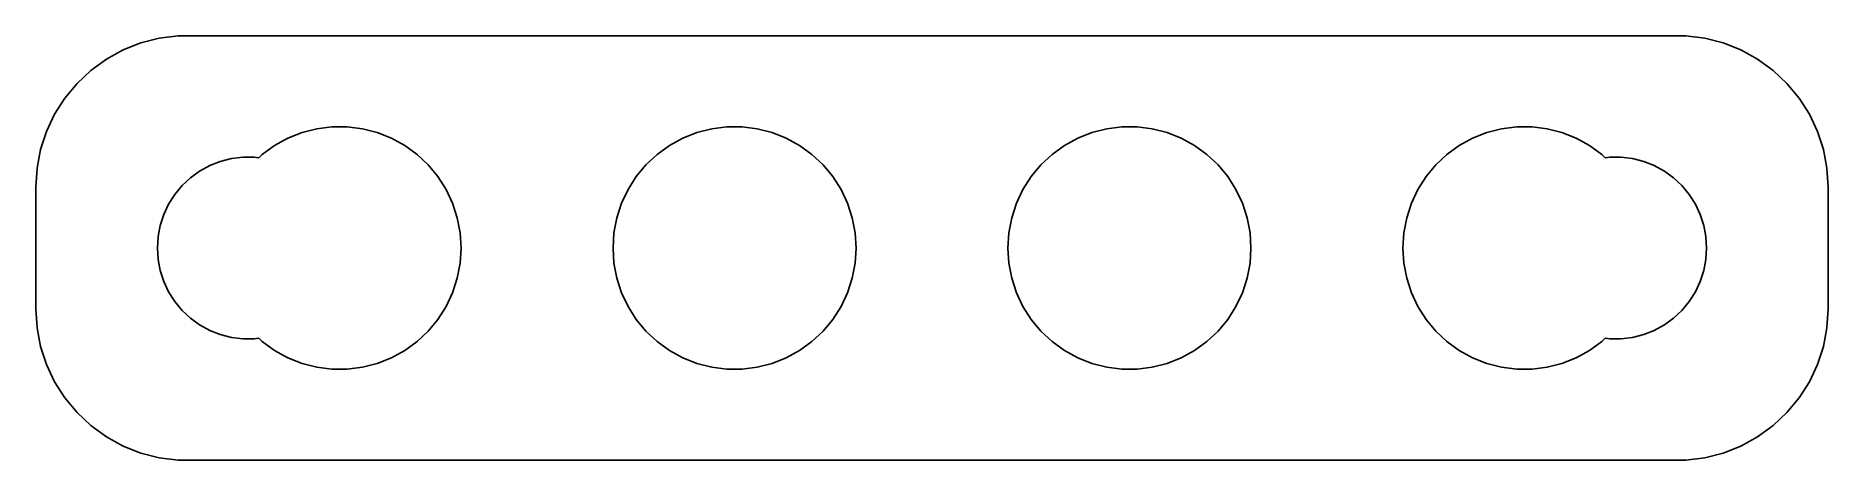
# Model space of a CAD drawing. Header units: metres. Extents: x -29.5 to 29.5, y 17 to 31.
import ezdxf

# ---------------------------------------------------------------- set-up
doc = ezdxf.new("R2010")
doc.units = ezdxf.units.M

msp = doc.modelspace()

# ---------------------------------------------------------------- linework, layer by layer
for p, q in [((-26.0451, 30.7553), (-26.6289, 30.5241)), ((-25.4369, 30.9114), (-26.0451, 30.7553)), ((-24.8139, 30.9901), (-25.4369, 30.9114)), ((24.8139, 30.9901), (-24.8139, 30.9901)), ((25.4369, 30.9114), (24.8139, 30.9901)), ((26.0451, 30.7553), (25.4369, 30.9114)), ((26.6289, 30.5241), (26.0451, 30.7553)), ((-27.1791, 30.2216), (-27.6871, 29.8526)), ((-26.6289, 30.5241), (-27.1791, 30.2216)), ((27.1791, 30.2216), (26.6289, 30.5241)), ((27.6871, 29.8526), (27.1791, 30.2216)), ((-27.6871, 29.8526), (-28.1448, 29.4227)), ((28.1448, 29.4227), (27.6871, 29.8526)), ((-28.5451, 28.9389), (-28.8815, 28.4088)), ((-28.1448, 29.4227), (-28.5451, 28.9389)), ((28.5451, 28.9389), (28.1448, 29.4227)), ((28.8815, 28.4088), (28.5451, 28.9389)), ((-28.8815, 28.4088), (-29.1489, 27.8406)), ((29.1489, 27.8406), (28.8815, 28.4088)), ((-29.1489, 27.8406), (-29.3429, 27.2434)), ((-21.2031, 27.6193), (-20.7361, 27.8042)), ((-20.7361, 27.8042), (-20.2495, 27.9291)), ((-20.2495, 27.9291), (-19.7512, 27.9921)), ((-19.7512, 27.9921), (-19.2488, 27.9921)), ((-19.2488, 27.9921), (-18.7505, 27.9291)), ((-18.7505, 27.9291), (-18.2639, 27.8042)), ((-18.2639, 27.8042), (-17.7969, 27.6193)), ((-8.20311, 27.6193), (-7.73605, 27.8042)), ((-7.73605, 27.8042), (-7.24951, 27.9291)), ((-7.24951, 27.9291), (-6.75116, 27.9921)), ((-6.75116, 27.9921), (-6.24883, 27.9921)), ((-6.24883, 27.9921), (-5.75047, 27.9291)), ((-5.75047, 27.9291), (-5.26393, 27.8042)), ((-5.26393, 27.8042), (-4.79688, 27.6193)), ((4.79688, 27.6193), (5.26393, 27.8042)), ((5.26393, 27.8042), (5.75047, 27.9291)), ((5.75047, 27.9291), (6.24883, 27.9921)), ((6.24883, 27.9921), (6.75116, 27.9921)), ((6.75116, 27.9921), (7.24951, 27.9291)), ((7.24951, 27.9291), (7.73605, 27.8042)), ((7.73605, 27.8042), (8.20311, 27.6193)), ((17.7969, 27.6193), (18.2639, 27.8042)), ((18.2639, 27.8042), (18.7505, 27.9291)), ((18.7505, 27.9291), (19.2488, 27.9921)), ((19.2488, 27.9921), (19.7512, 27.9921)), ((19.7512, 27.9921), (20.2495, 27.9291)), ((20.2495, 27.9291), (20.7361, 27.8042)), ((20.7361, 27.8042), (21.2031, 27.6193)), ((29.3429, 27.2434), (29.1489, 27.8406)), ((-29.3429, 27.2434), (-29.4606, 26.6267)), ((-22.0497, 27.082), (-21.6433, 27.3773)), ((-21.6433, 27.3773), (-21.2031, 27.6193)), ((-17.7969, 27.6193), (-17.3567, 27.3773)), ((-17.3567, 27.3773), (-16.9503, 27.082)), ((-9.04968, 27.082), (-8.6433, 27.3773)), ((-8.6433, 27.3773), (-8.20311, 27.6193)), ((-4.79688, 27.6193), (-4.35669, 27.3773)), ((-4.35669, 27.3773), (-3.9503, 27.082)), ((3.9503, 27.082), (4.35669, 27.3773)), ((4.35669, 27.3773), (4.79688, 27.6193)), ((8.20311, 27.6193), (8.6433, 27.3773)), ((8.6433, 27.3773), (9.04968, 27.082)), ((16.9503, 27.082), (17.3567, 27.3773)), ((17.3567, 27.3773), (17.7969, 27.6193)), ((21.2031, 27.6193), (21.6433, 27.3773)), ((21.6433, 27.3773), (22.0497, 27.082)), ((29.4606, 26.6267), (29.3429, 27.2434)), ((-29.4606, 26.6267), (-29.5, 26)), ((-24.1075, 26.533), (-23.7773, 26.7145)), ((-23.7773, 26.7145), (-23.427, 26.8532)), ((-23.427, 26.8532), (-23.0621, 26.9469)), ((-23.0621, 26.9469), (-22.6884, 26.9941)), ((-22.6884, 26.9941), (-22.3116, 26.9941)), ((-22.3116, 26.9941), (-22.1633, 26.9753)), ((-22.1633, 26.9753), (-22.0497, 27.082)), ((-16.9503, 27.082), (-16.5841, 26.7382)), ((-16.5841, 26.7382), (-16.2639, 26.3511)), ((-9.73605, 26.3511), (-9.41586, 26.7382)), ((-9.41586, 26.7382), (-9.04968, 27.082)), ((-3.9503, 27.082), (-3.58412, 26.7382)), ((-3.58412, 26.7382), (-3.26393, 26.3511)), ((3.26393, 26.3511), (3.58412, 26.7382)), ((3.58412, 26.7382), (3.9503, 27.082)), ((9.04968, 27.082), (9.41586, 26.7382)), ((9.41586, 26.7382), (9.73605, 26.3511)), ((16.2639, 26.3511), (16.5841, 26.7382)), ((16.5841, 26.7382), (16.9503, 27.082)), ((22.0497, 27.082), (22.1633, 26.9753)), ((22.1633, 26.9753), (22.3116, 26.9941)), ((22.3116, 26.9941), (22.6884, 26.9941)), ((22.6884, 26.9941), (23.0621, 26.9469)), ((23.0621, 26.9469), (23.427, 26.8532)), ((23.427, 26.8532), (23.7773, 26.7145)), ((23.7773, 26.7145), (24.1075, 26.533)), ((29.5, 26), (29.4606, 26.6267)), ((-29.5, 26), (-29.5, 22)), ((-24.927, 25.7634), (-24.6869, 26.0536)), ((-24.6869, 26.0536), (-24.4123, 26.3115)), ((-24.4123, 26.3115), (-24.1075, 26.533)), ((-16.2639, 26.3511), (-15.9948, 25.927)), ((-10.0052, 25.927), (-9.73605, 26.3511)), ((-3.26393, 26.3511), (-2.99477, 25.927)), ((2.99477, 25.927), (3.26393, 26.3511)), ((9.73605, 26.3511), (10.0052, 25.927)), ((15.9948, 25.927), (16.2639, 26.3511)), ((24.1075, 26.533), (24.4123, 26.3115)), ((24.4123, 26.3115), (24.6869, 26.0536)), ((24.6869, 26.0536), (24.927, 25.7634)), ((29.5, 22), (29.5, 26)), ((-25.2893, 25.1044), (-25.1289, 25.4453)), ((-25.1289, 25.4453), (-24.927, 25.7634)), ((-15.9948, 25.927), (-15.7809, 25.4725)), ((-15.7809, 25.4725), (-15.6257, 24.9948)), ((-10.3743, 24.9948), (-10.2191, 25.4725)), ((-10.2191, 25.4725), (-10.0052, 25.927)), ((-2.99477, 25.927), (-2.78088, 25.4725)), ((-2.78088, 25.4725), (-2.62566, 24.9948)), ((2.62566, 24.9948), (2.78088, 25.4725)), ((2.78088, 25.4725), (2.99477, 25.927)), ((10.0052, 25.927), (10.2191, 25.4725)), ((10.2191, 25.4725), (10.3743, 24.9948)), ((15.6257, 24.9948), (15.7809, 25.4725)), ((15.7809, 25.4725), (15.9948, 25.927)), ((24.927, 25.7634), (25.1289, 25.4453)), ((25.1289, 25.4453), (25.2893, 25.1044)), ((-25.4057, 24.7461), (-25.2893, 25.1044)), ((-15.6257, 24.9948), (-15.5315, 24.5013)), ((-10.4684, 24.5013), (-10.3743, 24.9948)), ((-2.62566, 24.9948), (-2.53154, 24.5013)), ((2.53154, 24.5013), (2.62566, 24.9948)), ((10.3743, 24.9948), (10.4684, 24.5013)), ((15.5315, 24.5013), (15.6257, 24.9948)), ((25.2893, 25.1044), (25.4057, 24.7461)), ((-25.5, 24), (-25.4763, 24.376)), ((-25.4763, 24.376), (-25.4057, 24.7461)), ((-15.5315, 24.5013), (-15.5, 24)), ((-10.5, 24), (-10.4684, 24.5013)), ((-2.53154, 24.5013), (-2.5, 24)), ((2.5, 24), (2.53154, 24.5013)), ((10.4684, 24.5013), (10.5, 24)), ((15.5, 24), (15.5315, 24.5013)), ((25.4057, 24.7461), (25.4763, 24.376)), ((25.4763, 24.376), (25.5, 24)), ((-25.4763, 23.624), (-25.5, 24)), ((-25.4057, 23.2539), (-25.4763, 23.624)), ((-15.5, 24), (-15.5315, 23.4987)), ((-10.4684, 23.4987), (-10.5, 24)), ((-2.5, 24), (-2.53154, 23.4987)), ((2.53154, 23.4987), (2.5, 24)), ((10.5, 24), (10.4684, 23.4987)), ((15.5315, 23.4987), (15.5, 24)), ((25.4763, 23.624), (25.4057, 23.2539)), ((25.5, 24), (25.4763, 23.624)), ((-25.2893, 22.8956), (-25.4057, 23.2539)), ((-15.5315, 23.4987), (-15.6257, 23.0052)), ((-10.3743, 23.0052), (-10.4684, 23.4987)), ((-2.53154, 23.4987), (-2.62566, 23.0052)), ((2.62566, 23.0052), (2.53154, 23.4987)), ((10.4684, 23.4987), (10.3743, 23.0052)), ((15.6257, 23.0052), (15.5315, 23.4987)), ((25.4057, 23.2539), (25.2893, 22.8956)), ((-25.1289, 22.5547), (-25.2893, 22.8956)), ((-24.927, 22.2366), (-25.1289, 22.5547)), ((-15.7809, 22.5275), (-15.9948, 22.073)), ((-15.6257, 23.0052), (-15.7809, 22.5275)), ((-10.2191, 22.5275), (-10.3743, 23.0052)), ((-10.0052, 22.073), (-10.2191, 22.5275)), ((-2.78088, 22.5275), (-2.99477, 22.073)), ((-2.62566, 23.0052), (-2.78088, 22.5275)), ((2.78088, 22.5275), (2.62566, 23.0052)), ((2.99477, 22.073), (2.78088, 22.5275)), ((10.2191, 22.5275), (10.0052, 22.073)), ((10.3743, 23.0052), (10.2191, 22.5275)), ((15.7809, 22.5275), (15.6257, 23.0052)), ((15.9948, 22.073), (15.7809, 22.5275)), ((25.1289, 22.5547), (24.927, 22.2366)), ((25.2893, 22.8956), (25.1289, 22.5547)), ((-29.5, 22), (-29.4606, 21.3733)), ((-24.6869, 21.9464), (-24.927, 22.2366)), ((-24.4123, 21.6885), (-24.6869, 21.9464)), ((-15.9948, 22.073), (-16.2639, 21.6489)), ((-9.73605, 21.6489), (-10.0052, 22.073)), ((-2.99477, 22.073), (-3.26393, 21.6489)), ((3.26393, 21.6489), (2.99477, 22.073)), ((10.0052, 22.073), (9.73605, 21.6489)), ((16.2639, 21.6489), (15.9948, 22.073)), ((24.6869, 21.9464), (24.4123, 21.6885)), ((24.927, 22.2366), (24.6869, 21.9464)), ((29.4606, 21.3733), (29.5, 22)), ((-29.4606, 21.3733), (-29.3429, 20.7566)), ((-24.1075, 21.467), (-24.4123, 21.6885)), ((-23.7773, 21.2855), (-24.1075, 21.467)), ((-23.427, 21.1468), (-23.7773, 21.2855)), ((-16.5841, 21.2618), (-16.9503, 20.918)), ((-16.2639, 21.6489), (-16.5841, 21.2618)), ((-9.41586, 21.2618), (-9.73605, 21.6489)), ((-9.04968, 20.918), (-9.41586, 21.2618)), ((-3.58412, 21.2618), (-3.9503, 20.918)), ((-3.26393, 21.6489), (-3.58412, 21.2618)), ((3.58412, 21.2618), (3.26393, 21.6489)), ((3.9503, 20.918), (3.58412, 21.2618)), ((9.41586, 21.2618), (9.04968, 20.918)), ((9.73605, 21.6489), (9.41586, 21.2618)), ((16.5841, 21.2618), (16.2639, 21.6489)), ((16.9503, 20.918), (16.5841, 21.2618)), ((23.7773, 21.2855), (23.427, 21.1468)), ((24.1075, 21.467), (23.7773, 21.2855)), ((24.4123, 21.6885), (24.1075, 21.467)), ((29.3429, 20.7566), (29.4606, 21.3733)), ((-29.3429, 20.7566), (-29.1489, 20.1594)), ((-23.0621, 21.0531), (-23.427, 21.1468)), ((-22.6884, 21.0059), (-23.0621, 21.0531)), ((-22.3116, 21.0059), (-22.6884, 21.0059)), ((-22.1633, 21.0247), (-22.3116, 21.0059)), ((-22.0497, 20.918), (-22.1633, 21.0247)), ((-21.6433, 20.6227), (-22.0497, 20.918)), ((-16.9503, 20.918), (-17.3567, 20.6227)), ((-8.6433, 20.6227), (-9.04968, 20.918)), ((-3.9503, 20.918), (-4.35669, 20.6227)), ((4.35669, 20.6227), (3.9503, 20.918)), ((9.04968, 20.918), (8.6433, 20.6227)), ((17.3567, 20.6227), (16.9503, 20.918)), ((22.0497, 20.918), (21.6433, 20.6227)), ((22.1633, 21.0247), (22.0497, 20.918)), ((22.3116, 21.0059), (22.1633, 21.0247)), ((22.6884, 21.0059), (22.3116, 21.0059)), ((23.0621, 21.0531), (22.6884, 21.0059)), ((23.427, 21.1468), (23.0621, 21.0531)), ((29.1489, 20.1594), (29.3429, 20.7566)), ((-29.1489, 20.1594), (-28.8815, 19.5912)), ((-21.2031, 20.3807), (-21.6433, 20.6227)), ((-20.7361, 20.1958), (-21.2031, 20.3807)), ((-20.2495, 20.0709), (-20.7361, 20.1958)), ((-19.7512, 20.0079), (-20.2495, 20.0709)), ((-18.7505, 20.0709), (-19.2488, 20.0079)), ((-18.2639, 20.1958), (-18.7505, 20.0709)), ((-17.7969, 20.3807), (-18.2639, 20.1958)), ((-17.3567, 20.6227), (-17.7969, 20.3807)), ((-8.20311, 20.3807), (-8.6433, 20.6227)), ((-7.73605, 20.1958), (-8.20311, 20.3807)), ((-7.24951, 20.0709), (-7.73605, 20.1958)), ((-6.75116, 20.0079), (-7.24951, 20.0709)), ((-5.75047, 20.0709), (-6.24883, 20.0079)), ((-5.26393, 20.1958), (-5.75047, 20.0709)), ((-4.79688, 20.3807), (-5.26393, 20.1958)), ((-4.35669, 20.6227), (-4.79688, 20.3807)), ((4.79688, 20.3807), (4.35669, 20.6227)), ((5.26393, 20.1958), (4.79688, 20.3807)), ((5.75047, 20.0709), (5.26393, 20.1958)), ((6.24883, 20.0079), (5.75047, 20.0709)), ((7.24951, 20.0709), (6.75116, 20.0079)), ((7.73605, 20.1958), (7.24951, 20.0709)), ((8.20311, 20.3807), (7.73605, 20.1958)), ((8.6433, 20.6227), (8.20311, 20.3807)), ((17.7969, 20.3807), (17.3567, 20.6227)), ((18.2639, 20.1958), (17.7969, 20.3807)), ((18.7505, 20.0709), (18.2639, 20.1958)), ((19.2488, 20.0079), (18.7505, 20.0709)), ((20.2495, 20.0709), (19.7512, 20.0079)), ((20.7361, 20.1958), (20.2495, 20.0709)), ((21.2031, 20.3807), (20.7361, 20.1958)), ((21.6433, 20.6227), (21.2031, 20.3807)), ((28.8815, 19.5912), (29.1489, 20.1594)), ((-28.8815, 19.5912), (-28.5451, 19.0611)), ((-19.2488, 20.0079), (-19.7512, 20.0079)), ((-6.24883, 20.0079), (-6.75116, 20.0079)), ((6.75116, 20.0079), (6.24883, 20.0079)), ((19.7512, 20.0079), (19.2488, 20.0079)), ((28.5451, 19.0611), (28.8815, 19.5912)), ((-28.5451, 19.0611), (-28.1448, 18.5773)), ((28.1448, 18.5773), (28.5451, 19.0611)), ((-28.1448, 18.5773), (-27.6871, 18.1474)), ((27.6871, 18.1474), (28.1448, 18.5773)), ((-27.6871, 18.1474), (-27.1791, 17.7784)), ((-27.1791, 17.7784), (-26.6289, 17.4759)), ((26.6289, 17.4759), (27.1791, 17.7784)), ((27.1791, 17.7784), (27.6871, 18.1474)), ((-26.6289, 17.4759), (-26.0451, 17.2447)), ((-26.0451, 17.2447), (-25.4369, 17.0886)), ((25.4369, 17.0886), (26.0451, 17.2447)), ((26.0451, 17.2447), (26.6289, 17.4759)), ((-25.4369, 17.0886), (-24.8139, 17.0099)), ((-24.8139, 17.0099), (24.8139, 17.0099)), ((24.8139, 17.0099), (25.4369, 17.0886))]:
    msp.add_line(p, q)

doc.saveas('drawing.dxf')
